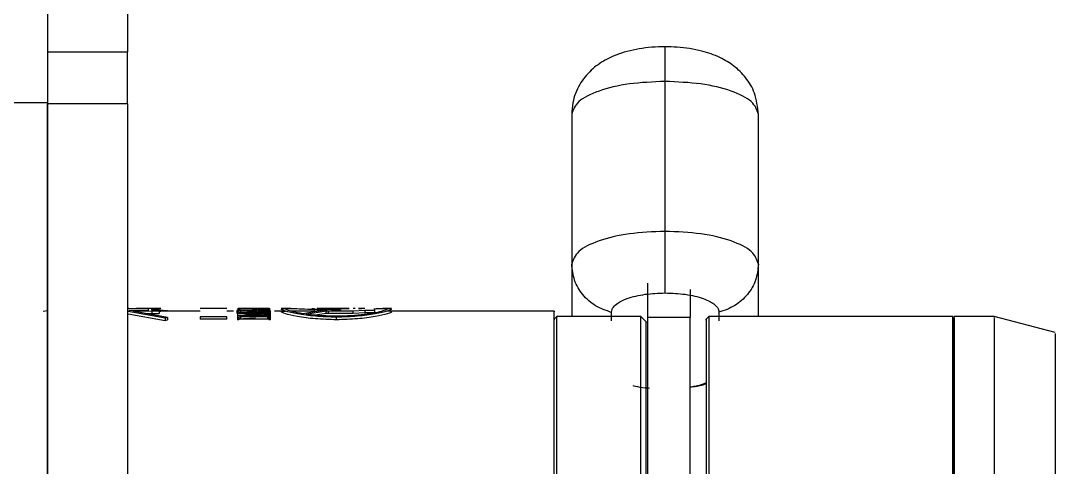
# Model space of a CAD drawing. Header units: millimetres. Extents: x 15 to 1192, y 5 to 836.
# Drawn here: x 229.83 to 268.64, y 167.9 to 184.64 of the extents above; entities that cross this region are included whole.
import ezdxf

# ---------------------------------------------------------------- set-up
doc = ezdxf.new("R2010")
doc.units = ezdxf.units.MM

msp = doc.modelspace()

# ---------------------------------------------------------------- linework, layer by layer
at = {"color": 7, "linetype": 'Continuous', "lineweight": 25}
for p, q in [((233.843, 265.531), (233.843, 183.477)), ((230.843, 256.164), (230.843, 183.477)), ((230.843, 183.477), (233.843, 183.477)), ((230.843, 183.477), (230.843, 181.531)), ((233.843, 181.531), (233.843, 183.477)), ((254.003, 176.743), (254.003, 182.363)), ((230.843, 181.557), (227.843, 181.557)), ((230.843, 161.557), (230.843, 181.531)), ((233.843, 181.531), (230.843, 181.531)), ((230.843, 181.531), (230.843, 141.557)), ((233.843, 181.531), (233.843, 141.557)), ((250.503, 181.138), (250.503, 175.518)), ((257.503, 175.518), (257.503, 181.138)), ((250.503, 175.518), (250.503, 173.557)), ((257.503, 173.557), (257.503, 175.518)), ((230.669, 173.757), (230.843, 173.772)), ((230.837, 173.828), (230.837, 173.824)), ((233.882, 173.857), (233.843, 173.857)), ((233.861, 173.75), (235.251, 173.498)), ((233.861, 173.651), (235.251, 173.401)), ((233.882, 173.851), (234.109, 173.855)), ((234.614, 173.775), (233.882, 173.767)), ((234.038, 173.753), (234.746, 173.764)), ((235.342, 173.519), (234.038, 173.753)), ((234.109, 173.855), (234.184, 173.855)), ((234.302, 173.857), (234.173, 173.857)), ((234.548, 173.661), (234.746, 173.664)), ((234.614, 173.85), (234.614, 173.775)), ((234.746, 173.796), (234.746, 173.851)), ((235.032, 173.796), (234.746, 173.796)), ((234.746, 173.767), (235.032, 173.767)), ((234.746, 173.764), (234.746, 173.767)), ((234.746, 173.764), (234.746, 173.664)), ((234.746, 173.667), (235.032, 173.667)), ((234.856, 173.816), (235.342, 173.782)), ((235.088, 173.857), (234.96, 173.857)), ((235.032, 173.767), (235.032, 173.796)), ((235.032, 173.767), (235.032, 173.667)), ((236.563, 173.757), (235.088, 173.757)), ((235.251, 173.498), (235.342, 173.519)), ((235.251, 173.498), (235.251, 173.401)), ((235.342, 173.519), (235.342, 173.422)), ((237.563, 173.857), (236.563, 173.857)), ((237.563, 173.545), (236.563, 173.545)), ((236.563, 173.545), (236.563, 173.447)), ((237.816, 173.757), (237.563, 173.757)), ((237.563, 173.447), (237.563, 173.545)), ((239.076, 173.803), (237.934, 173.774)), ((237.934, 173.774), (237.97, 173.761)), ((237.934, 173.774), (237.934, 173.675)), ((237.97, 173.661), (237.934, 173.675)), ((237.968, 173.82), (238.019, 173.82)), ((237.968, 173.703), (237.968, 173.661)), ((238.019, 173.703), (237.968, 173.703)), ((237.968, 173.661), (238.894, 173.621)), ((237.968, 173.661), (237.968, 173.563)), ((238.894, 173.618), (237.968, 173.577)), ((237.968, 173.577), (237.968, 173.526)), ((237.968, 173.526), (238.019, 173.526)), ((237.968, 173.526), (237.968, 173.429)), ((237.97, 173.761), (239.063, 173.723)), ((237.97, 173.761), (237.97, 173.661)), ((238.019, 173.823), (238.019, 173.82)), ((238.019, 173.703), (238.019, 173.698)), ((238.019, 173.533), (238.019, 173.526)), ((238.019, 173.526), (238.019, 173.429)), ((239.085, 173.686), (238.076, 173.686)), ((238.076, 173.549), (239.085, 173.549)), ((238.076, 173.549), (238.076, 173.452)), ((238.088, 173.764), (238.091, 173.765)), ((238.683, 173.744), (238.088, 173.764)), ((238.091, 173.765), (238.683, 173.782)), ((238.091, 173.666), (238.091, 173.765)), ((238.16, 173.665), (239.085, 173.665)), ((238.16, 173.665), (238.16, 173.663)), ((239.193, 173.618), (238.16, 173.663)), ((238.181, 173.564), (239.193, 173.61)), ((238.181, 173.564), (238.181, 173.561)), ((239.085, 173.561), (238.181, 173.561)), ((238.683, 173.782), (238.683, 173.744)), ((238.734, 173.782), (239.056, 173.79)), ((238.734, 173.782), (238.734, 173.743)), ((239.01, 173.733), (238.734, 173.743)), ((238.894, 173.621), (238.894, 173.618)), ((239.056, 173.79), (239.056, 173.691)), ((239.085, 173.665), (239.085, 173.567)), ((239.085, 173.549), (239.085, 173.452)), ((239.142, 173.82), (239.193, 173.82)), ((239.193, 173.813), (239.142, 173.813)), ((239.142, 173.785), (239.142, 173.782)), ((239.142, 173.782), (239.193, 173.782)), ((239.142, 173.745), (239.142, 173.742)), ((239.193, 173.745), (239.142, 173.745)), ((239.142, 173.711), (239.142, 173.708)), ((239.142, 173.708), (239.193, 173.708)), ((239.193, 173.703), (239.142, 173.703)), ((239.142, 173.703), (239.142, 173.698)), ((239.142, 173.654), (239.142, 173.647)), ((239.142, 173.647), (239.193, 173.647)), ((239.142, 173.647), (239.142, 173.549)), ((239.142, 173.583), (239.142, 173.577)), ((239.193, 173.583), (239.142, 173.583)), ((239.142, 173.532), (239.142, 173.526)), ((239.142, 173.526), (239.193, 173.526)), ((239.142, 173.526), (239.142, 173.429)), ((239.193, 173.782), (239.193, 173.683)), ((239.193, 173.708), (239.193, 173.609)), ((239.193, 173.703), (239.193, 173.647)), ((239.193, 173.647), (239.193, 173.549)), ((239.193, 173.618), (239.193, 173.61)), ((239.193, 173.61), (239.193, 173.512)), ((239.193, 173.583), (239.193, 173.526)), ((239.193, 173.526), (239.193, 173.429)), ((239.764, 173.757), (239.353, 173.757)), ((239.96, 173.857), (239.607, 173.857)), ((240.848, 173.757), (239.96, 173.757)), ((241.325, 173.798), (240.409, 173.658)), ((240.526, 173.64), (241.289, 173.769)), ((240.848, 173.825), (241.618, 173.825)), ((240.848, 173.725), (240.848, 173.825)), ((241.289, 173.67), (240.887, 173.602)), ((241.038, 173.844), (241.825, 173.844)), ((241.051, 173.798), (241.325, 173.798)), ((241.545, 173.819), (241.066, 173.819)), ((242.097, 173.852), (241.076, 173.852)), ((241.289, 173.67), (241.289, 173.769)), ((241.376, 173.766), (242.302, 173.767)), ((241.376, 173.667), (241.376, 173.766)), ((242.302, 173.668), (241.376, 173.667)), ((241.504, 173.857), (241.5, 173.857)), ((241.506, 173.795), (241.534, 173.798)), ((241.825, 173.795), (241.506, 173.795)), ((241.534, 173.798), (241.825, 173.798)), ((241.618, 173.825), (241.545, 173.819)), ((241.666, 173.854), (242.122, 173.854)), ((241.674, 173.431), (241.674, 173.528)), ((241.825, 173.839), (241.716, 173.839)), ((241.825, 173.844), (241.825, 173.839)), ((241.825, 173.798), (241.825, 173.795)), ((242.104, 173.857), (241.855, 173.857)), ((242.105, 173.852), (242.097, 173.852)), ((242.157, 173.853), (242.105, 173.852)), ((242.302, 173.767), (242.738, 173.794)), ((242.302, 173.668), (242.302, 173.767)), ((242.738, 173.694), (242.302, 173.668)), ((242.375, 173.857), (242.308, 173.857)), ((242.5, 173.856), (242.615, 173.854)), ((242.743, 173.853), (242.5, 173.856)), ((242.615, 173.857), (242.599, 173.857)), ((242.738, 173.794), (243.11, 173.794)), ((242.738, 173.794), (242.738, 173.694)), ((243.11, 173.694), (242.738, 173.694)), ((243.11, 173.794), (243.101, 173.853)), ((243.11, 173.694), (243.11, 173.794)), ((243.741, 173.857), (243.416, 173.857)), ((249.843, 173.757), (243.584, 173.757)), ((249.943, 173.557), (249.843, 173.457)), ((253.093, 173.557), (249.943, 173.557)), ((251.993, 173.706), (251.993, 173.719)), ((251.993, 173.385), (251.993, 173.706)), ((253.293, 173.357), (253.093, 173.557)), ((254.943, 173.513), (253.343, 173.513)), ((254.943, 173.513), (253.343, 173.513)), ((255.643, 173.557), (255.543, 173.457)), ((264.793, 173.557), (255.643, 173.557)), ((256.023, 173.721), (256.023, 173.709)), ((256.023, 173.709), (256.023, 173.387)), ((264.843, 173.507), (264.793, 173.557)), ((266.343, 173.557), (264.843, 173.557)), ((268.643, 172.957), (266.343, 173.557)), ((235.251, 173.401), (235.342, 173.422)), ((237.563, 173.447), (236.563, 173.447)), ((238.019, 173.429), (237.968, 173.429)), ((239.085, 173.452), (238.076, 173.452)), ((238.635, 173.487), (238.181, 173.466)), ((239.193, 173.429), (239.142, 173.429))]:
    msp.add_line(p, q, dxfattribs=at)
for points, knots in [([(254.003, 183.663), (253.838, 183.659), (253.346, 183.647), (252.569, 183.515), (251.819, 183.233), (251.211, 182.805), (250.768, 182.258), (250.534, 181.666), (250.512, 181.279), (250.503, 181.138)], [0, 0, 0, 0, 0.098638, 0.292494, 0.481542, 0.619401, 0.763695, 0.913938, 1, 1, 1, 1]), ([(257.503, 181.138), (257.474, 181.408), (257.421, 181.904), (257.053, 182.518), (256.596, 182.966), (256.037, 183.296), (255.336, 183.536), (254.627, 183.649), (254.153, 183.66), (254.003, 183.663)], [0, 0, 0, 0, 0.1639917, 0.3015656, 0.4304275, 0.5635268, 0.7181141, 0.9108173, 1, 1, 1, 1]), ([(251.993, 173.719), (252.007, 173.783), (252.032, 173.899), (252.234, 174.074), (252.524, 174.215), (252.893, 174.321), (253.361, 174.41), (253.75, 174.425), (254.003, 174.435)], [0, 0, 0, 0, 0.170367, 0.310932, 0.500466, 0.632483, 0.759988, 1, 1, 1, 1]), ([(254.003, 174.435), (254.263, 174.426), (254.657, 174.411), (255.125, 174.321), (255.516, 174.21), (255.813, 174.059), (255.993, 173.881), (256.013, 173.776), (256.023, 173.721)], [0, 0, 0, 0, 0.244756, 0.371098, 0.499586, 0.72026, 0.852949, 1, 1, 1, 1]), ([(254.943, 174.569), (254.943, 174.481), (254.943, 174.224), (254.943, 173.896), (254.943, 173.607), (254.943, 173.544), (254.943, 173.513)], [0, 0, 0, 0, 0.148102, 0.432068, 0.716034, 1, 1, 1, 1]), ([(254.943, 174.569), (254.943, 174.481), (254.943, 174.224), (254.943, 173.896), (254.943, 173.607), (254.943, 173.544), (254.943, 173.513)], [0, 0, 0, 0, 0.148102, 0.432068, 0.716034, 1, 1, 1, 1]), ([(234.184, 173.855), (234.176, 173.855), (234.162, 173.856), (234.17, 173.857), (234.2, 173.856), (234.253, 173.855), (234.324, 173.853), (234.411, 173.852), (234.509, 173.851), (234.579, 173.85), (234.614, 173.85)], [0, 0, 0, 0, 0.1262259, 0.250798, 0.3761514, 0.5013374, 0.6263099, 0.7510524, 0.874698, 1, 1, 1, 1]), ([(234.631, 173.853), (234.586, 173.854), (234.496, 173.854), (234.382, 173.855), (234.306, 173.857), (234.277, 173.857), (234.301, 173.855), (234.314, 173.855)], [0, 0, 0, 0, 0.198966, 0.398603, 0.59878, 0.799384, 1, 1, 1, 1]), ([(234.96, 173.856), (234.957, 173.856), (234.948, 173.857), (234.878, 173.855), (234.766, 173.854), (234.676, 173.854), (234.631, 173.853)], [0, 0, 0, 0, 0.1344886, 0.4238023, 0.7124743, 1, 1, 1, 1]), ([(234.746, 173.851), (234.777, 173.851), (234.839, 173.852), (234.922, 173.853), (234.992, 173.854), (235.045, 173.856), (235.078, 173.857), (235.085, 173.856), (235.088, 173.856)], [0, 0, 0, 0, 0.180336, 0.358928, 0.537097, 0.716405, 0.896195, 1, 1, 1, 1]), ([(235.032, 173.755), (235.036, 173.756), (235.057, 173.756), (235.078, 173.757), (235.085, 173.756), (235.088, 173.756)], [0, 0, 0, 0, 0.107535, 0.673552, 1, 1, 1, 1]), ([(238.555, 173.856), (238.483, 173.856), (238.373, 173.856), (238.234, 173.855), (238.139, 173.854), (238.062, 173.852), (238.006, 173.85), (237.973, 173.846), (237.97, 173.842), (237.968, 173.84)], [0, 0, 0, 0, 0.249171, 0.380625, 0.498726, 0.623175, 0.747417, 0.870468, 1, 1, 1, 1]), ([(238.019, 173.857), (238.02, 173.857), (238.02, 173.857), (238.025, 173.856), (238.03, 173.856), (238.038, 173.856), (238.053, 173.856), (238.066, 173.856), (238.076, 173.856)], [0, 0, 0, 0, 0.290072, 0.404257, 0.501718, 0.607961, 0.721823, 1, 1, 1, 1]), ([(238.019, 173.84), (238.021, 173.842), (238.026, 173.845), (238.064, 173.848), (238.125, 173.851), (238.287, 173.853), (238.445, 173.853), (238.57, 173.853)], [0, 0, 0, 0, 0.132274, 0.251062, 0.373112, 0.502083, 1, 1, 1, 1]), ([(238.076, 173.835), (238.07, 173.835), (238.059, 173.835), (238.045, 173.835), (238.035, 173.836), (238.021, 173.838), (238.02, 173.839), (238.019, 173.84)], [0, 0, 0, 0, 0.13875, 0.249372, 0.364938, 0.499215, 1, 1, 1, 1]), ([(238.019, 173.823), (238.02, 173.823), (238.02, 173.824), (238.026, 173.826), (238.031, 173.826), (238.039, 173.827), (238.054, 173.827), (238.066, 173.827), (238.076, 173.827)], [0, 0, 0, 0, 0.292623, 0.407274, 0.505889, 0.606675, 0.719016, 1, 1, 1, 1]), ([(238.076, 173.686), (238.067, 173.686), (238.055, 173.686), (238.042, 173.688), (238.031, 173.69), (238.021, 173.693), (238.02, 173.696), (238.019, 173.698)], [0, 0, 0, 0, 0.243292, 0.353477, 0.463154, 0.702737, 1, 1, 1, 1]), ([(238.019, 173.533), (238.019, 173.536), (238.02, 173.54), (238.027, 173.544), (238.037, 173.547), (238.052, 173.549), (238.066, 173.549), (238.076, 173.549)], [0, 0, 0, 0, 0.292688, 0.502391, 0.608765, 0.722175, 1, 1, 1, 1]), ([(239.193, 173.839), (239.187, 173.843), (239.177, 173.849), (239.093, 173.853), (238.975, 173.855), (238.786, 173.856), (238.632, 173.856), (238.555, 173.856)], [0, 0, 0, 0, 0.250412, 0.375461, 0.501029, 0.750048, 1, 1, 1, 1]), ([(238.57, 173.853), (238.634, 173.853), (238.762, 173.853), (238.922, 173.852), (239.032, 173.85), (239.094, 173.848), (239.135, 173.844), (239.14, 173.841), (239.142, 173.839)], [0, 0, 0, 0, 0.24986, 0.499104, 0.622599, 0.748947, 0.874372, 1, 1, 1, 1]), ([(239.142, 173.742), (239.141, 173.741), (239.14, 173.739), (239.134, 173.737), (239.126, 173.735), (239.115, 173.734), (239.093, 173.732), (239.055, 173.732), (239.026, 173.733), (239.01, 173.733)], [0, 0, 0, 0, 0.144745, 0.251021, 0.310682, 0.370722, 0.501147, 0.714633, 1, 1, 1, 1]), ([(239.056, 173.79), (239.068, 173.791), (239.084, 173.791), (239.106, 173.791), (239.117, 173.791), (239.125, 173.791), (239.132, 173.79), (239.141, 173.788), (239.142, 173.786), (239.142, 173.785)], [0, 0, 0, 0, 0.294349, 0.40565, 0.498421, 0.558544, 0.618412, 0.748954, 1, 1, 1, 1]), ([(239.063, 173.723), (239.075, 173.723), (239.095, 173.722), (239.117, 173.72), (239.129, 173.718), (239.139, 173.715), (239.141, 173.713), (239.142, 173.711)], [0, 0, 0, 0, 0.285911, 0.498307, 0.617413, 0.737532, 1, 1, 1, 1]), ([(239.142, 173.811), (239.141, 173.81), (239.139, 173.808), (239.126, 173.806), (239.104, 173.804), (239.086, 173.804), (239.076, 173.803)], [0, 0, 0, 0, 0.269777, 0.500455, 0.718386, 1, 1, 1, 1]), ([(239.085, 173.856), (239.094, 173.856), (239.107, 173.856), (239.122, 173.856), (239.13, 173.856), (239.135, 173.856), (239.141, 173.857), (239.141, 173.857), (239.142, 173.857)], [0, 0, 0, 0, 0.28069, 0.394689, 0.498487, 0.595574, 0.709012, 1, 1, 1, 1]), ([(239.142, 173.839), (239.141, 173.839), (239.14, 173.838), (239.133, 173.837), (239.122, 173.836), (239.112, 173.835), (239.099, 173.835), (239.09, 173.835), (239.085, 173.835)], [0, 0, 0, 0, 0.2735804, 0.5118307, 0.6312915, 0.7471375, 0.8675859, 1, 1, 1, 1]), ([(239.085, 173.827), (239.094, 173.827), (239.107, 173.827), (239.121, 173.827), (239.129, 173.826), (239.135, 173.826), (239.141, 173.825), (239.141, 173.824), (239.142, 173.823)], [0, 0, 0, 0, 0.285029, 0.397928, 0.497226, 0.597273, 0.711397, 1, 1, 1, 1]), ([(239.142, 173.698), (239.141, 173.696), (239.14, 173.693), (239.13, 173.69), (239.119, 173.688), (239.106, 173.686), (239.094, 173.686), (239.085, 173.686)], [0, 0, 0, 0, 0.297583, 0.537225, 0.646842, 0.756929, 1, 1, 1, 1]), ([(239.085, 173.665), (239.095, 173.665), (239.108, 173.665), (239.123, 173.664), (239.131, 173.662), (239.136, 173.661), (239.141, 173.658), (239.141, 173.655), (239.142, 173.654)], [0, 0, 0, 0, 0.2774841, 0.3915325, 0.4983382, 0.5956602, 0.709779, 1, 1, 1, 1]), ([(239.142, 173.577), (239.141, 173.575), (239.14, 173.571), (239.131, 173.566), (239.119, 173.563), (239.11, 173.562), (239.098, 173.561), (239.09, 173.561), (239.085, 173.561)], [0, 0, 0, 0, 0.307565, 0.551207, 0.659769, 0.766731, 0.878304, 1, 1, 1, 1]), ([(239.085, 173.549), (239.091, 173.549), (239.101, 173.549), (239.114, 173.548), (239.125, 173.547), (239.135, 173.544), (239.141, 173.539), (239.141, 173.535), (239.142, 173.532)], [0, 0, 0, 0, 0.146012, 0.272343, 0.386375, 0.497959, 0.708225, 1, 1, 1, 1]), ([(241.674, 173.528), (241.404, 173.535), (241.003, 173.546), (240.521, 173.601), (240.107, 173.669), (239.721, 173.762), (239.546, 173.843), (239.692, 173.852), (239.764, 173.856)], [0, 0, 0, 0, 0.200195, 0.297976, 0.401844, 0.602986, 0.804686, 1, 1, 1, 1]), ([(241.674, 173.431), (241.404, 173.438), (241.003, 173.449), (240.521, 173.503), (240.107, 173.57), (239.721, 173.662), (239.546, 173.744), (239.692, 173.752), (239.764, 173.756)], [0, 0, 0, 0, 0.201102, 0.299178, 0.403207, 0.604185, 0.805276, 1, 1, 1, 1]), ([(240.409, 173.658), (240.279, 173.682), (240.018, 173.731), (239.808, 173.799), (239.756, 173.844), (239.879, 173.86), (240.164, 173.852), (240.533, 173.832), (240.83, 173.821), (240.951, 173.817)], [0, 0, 0, 0, 0.149371, 0.299049, 0.448886, 0.598679, 0.74824, 0.89746, 1, 1, 1, 1]), ([(241.674, 173.562), (241.467, 173.566), (241.053, 173.574), (240.702, 173.618), (240.526, 173.64)], [0, 0, 0, 0, 0.499615, 1, 1, 1, 1]), ([(240.855, 173.839), (240.84, 173.839), (240.812, 173.839), (240.777, 173.838), (240.754, 173.835), (240.747, 173.833), (240.752, 173.83), (240.769, 173.828), (240.788, 173.826), (240.806, 173.826), (240.826, 173.825), (240.841, 173.825), (240.848, 173.825)], [0, 0, 0, 0, 0.131369, 0.249124, 0.371977, 0.499597, 0.627309, 0.750432, 0.813977, 0.874509, 0.935409, 1, 1, 1, 1]), ([(240.848, 173.725), (240.841, 173.725), (240.826, 173.725), (240.806, 173.726), (240.788, 173.727), (240.769, 173.728), (240.752, 173.73), (240.747, 173.733), (240.754, 173.736), (240.777, 173.738), (240.812, 173.739), (240.84, 173.739), (240.855, 173.74)], [0, 0, 0, 0, 0.065313, 0.126612, 0.187084, 0.25004, 0.372922, 0.500234, 0.627421, 0.750157, 0.868105, 1, 1, 1, 1]), ([(241.066, 173.819), (241.047, 173.818), (241.012, 173.818), (240.969, 173.817), (240.941, 173.815), (240.922, 173.814), (240.911, 173.812), (240.907, 173.809), (240.908, 173.807), (240.916, 173.805), (240.931, 173.803), (240.956, 173.8), (240.997, 173.798), (241.032, 173.798), (241.051, 173.798)], [0, 0, 0, 0, 0.1350491, 0.2489752, 0.3167825, 0.3784839, 0.438076, 0.499965, 0.5626826, 0.6228449, 0.6845133, 0.7514758, 0.8685945, 1, 1, 1, 1]), ([(240.951, 173.849), (240.949, 173.849), (240.945, 173.848), (240.954, 173.846), (240.97, 173.845), (240.996, 173.844), (241.02, 173.844), (241.038, 173.844)], [0, 0, 0, 0, 0.281156, 0.50168, 0.614862, 0.730731, 1, 1, 1, 1]), ([(241.076, 173.852), (241.061, 173.852), (241.032, 173.852), (240.994, 173.851), (240.965, 173.85), (240.956, 173.85), (240.951, 173.849)], [0, 0, 0, 0, 0.293426, 0.54272, 0.769054, 1, 1, 1, 1]), ([(241.289, 173.769), (241.302, 173.768), (241.328, 173.766), (241.359, 173.766), (241.376, 173.766)], [0, 0, 0, 0, 0.4690156, 1, 1, 1, 1]), ([(241.376, 173.667), (241.359, 173.667), (241.328, 173.667), (241.302, 173.669), (241.289, 173.67)], [0, 0, 0, 0, 0.5325242, 1, 1, 1, 1]), ([(241.515, 173.857), (241.504, 173.857), (241.484, 173.857), (241.462, 173.857), (241.45, 173.857), (241.44, 173.857), (241.433, 173.856), (241.437, 173.856), (241.456, 173.856), (241.466, 173.855)], [0, 0, 0, 0, 0.140987, 0.258721, 0.314596, 0.371753, 0.498952, 0.73811, 1, 1, 1, 1]), ([(241.466, 173.855), (241.478, 173.855), (241.503, 173.855), (241.573, 173.854), (241.629, 173.854), (241.666, 173.854)], [0, 0, 0, 0, 0.246974, 0.500293, 1, 1, 1, 1]), ([(243.088, 173.845), (243.201, 173.85), (243.425, 173.86), (243.585, 173.852), (243.596, 173.818), (243.445, 173.761), (243.149, 173.691), (242.731, 173.623), (242.226, 173.572), (241.858, 173.566), (241.674, 173.562)], [0, 0, 0, 0, 0.12508, 0.250383, 0.375775, 0.501095, 0.626205, 0.751032, 0.875595, 1, 1, 1, 1]), ([(243.584, 173.856), (243.656, 173.852), (243.801, 173.843), (243.627, 173.762), (243.241, 173.669), (242.827, 173.601), (242.345, 173.546), (241.944, 173.535), (241.674, 173.528)], [0, 0, 0, 0, 0.195335, 0.39703, 0.598167, 0.702058, 0.799811, 1, 1, 1, 1]), ([(243.736, 173.733), (243.736, 173.733), (243.788, 173.725), (243.606, 173.659), (243.243, 173.571), (242.827, 173.503), (242.345, 173.449), (241.944, 173.438), (241.674, 173.431)], [0, 0, 0, 0, 0.000061, 0.249763, 0.499324, 0.628513, 0.750285, 1, 1, 1, 1]), ([(242.122, 173.854), (242.127, 173.854), (242.134, 173.854), (242.142, 173.854), (242.149, 173.854), (242.155, 173.854), (242.156, 173.853), (242.157, 173.853)], [0, 0, 0, 0, 0.245056, 0.356766, 0.467755, 0.707511, 1, 1, 1, 1]), ([(249.843, 150.129), (249.843, 150.451), (249.843, 151.096), (249.843, 152.582), (249.843, 154.382), (249.843, 156.465), (249.843, 158.742), (249.843, 161.128), (249.843, 163.53), (249.843, 165.857), (249.843, 168.018), (249.843, 169.931), (249.843, 171.52), (249.843, 172.737), (249.843, 173.482), (249.843, 173.805), (249.843, 173.733), (249.843, 173.722)], [0, 0, 0, 0, 0.070535, 0.14107, 0.211604, 0.282139, 0.352674, 0.423209, 0.493744, 0.564279, 0.634813, 0.705348, 0.775883, 0.846418, 0.916953, 0.987487, 1, 1, 1, 1]), ([(249.943, 156.58), (249.943, 157.314), (249.943, 158.78), (249.943, 161.138), (249.943, 163.497), (249.943, 165.787), (249.943, 167.912), (249.943, 169.794), (249.943, 171.356), (249.943, 172.554), (249.943, 173.286), (249.943, 173.604), (249.943, 173.534), (249.943, 173.523)], [0, 0, 0, 0, 0.098257, 0.196514, 0.294771, 0.393028, 0.491285, 0.589542, 0.687799, 0.786056, 0.884313, 0.98257, 1, 1, 1, 1]), ([(253.093, 156.58), (253.093, 157.314), (253.093, 158.78), (253.093, 161.138), (253.093, 163.497), (253.093, 165.787), (253.093, 167.912), (253.093, 169.794), (253.093, 171.356), (253.093, 172.554), (253.093, 173.286), (253.093, 173.604), (253.093, 173.534), (253.093, 173.523)], [0, 0, 0, 0, 0.098257, 0.196514, 0.294771, 0.393028, 0.491285, 0.589542, 0.687799, 0.786056, 0.884313, 0.98257, 1, 1, 1, 1]), ([(255.643, 173.519), (255.643, 173.531), (255.643, 173.6), (255.643, 173.274), (255.643, 172.529), (255.643, 171.323), (255.643, 169.749), (255.643, 167.869), (255.643, 166.426), (255.643, 165.705)], [0, 0, 0, 0, 0.032591, 0.193826, 0.355061, 0.516295, 0.67753, 0.838765, 1, 1, 1, 1]), ([(264.793, 165.705), (264.793, 166.426), (264.793, 167.869), (264.793, 169.749), (264.793, 171.323), (264.793, 172.529), (264.793, 173.274), (264.793, 173.6), (264.793, 173.531), (264.793, 173.519)], [0, 0, 0, 0, 0.161235, 0.32247, 0.483705, 0.644939, 0.806174, 0.967409, 1, 1, 1, 1]), ([(264.843, 165.687), (264.843, 166.406), (264.843, 167.843), (264.843, 169.715), (264.843, 171.282), (264.843, 172.483), (264.843, 173.225), (264.843, 173.55), (264.843, 173.481), (264.843, 173.469)], [0, 0, 0, 0, 0.161235, 0.32247, 0.483705, 0.644939, 0.806174, 0.967409, 1, 1, 1, 1]), ([(264.843, 173.517), (264.843, 173.506), (264.843, 173.479), (264.843, 172.893), (264.843, 171.879), (264.843, 170.45), (264.843, 168.698), (264.843, 167.311), (264.843, 166.618)], [0, 0, 0, 0, 0.135365, 0.308292, 0.481219, 0.654146, 0.827073, 1, 1, 1, 1]), ([(266.343, 173.517), (266.343, 173.506), (266.343, 173.479), (266.343, 172.893), (266.343, 171.879), (266.343, 170.45), (266.343, 168.698), (266.343, 167.311), (266.343, 166.618)], [0, 0, 0, 0, 0.1353654, 0.3082923, 0.4812192, 0.6541462, 0.8270731, 1, 1, 1, 1]), ([(238.076, 173.452), (238.066, 173.452), (238.052, 173.451), (238.037, 173.449), (238.027, 173.447), (238.02, 173.442), (238.019, 173.438), (238.019, 173.436)], [0, 0, 0, 0, 0.278922, 0.392643, 0.4991, 0.708146, 1, 1, 1, 1]), ([(239.142, 173.435), (239.141, 173.437), (239.141, 173.441), (239.135, 173.446), (239.125, 173.449), (239.114, 173.451), (239.101, 173.452), (239.091, 173.452), (239.085, 173.452)], [0, 0, 0, 0, 0.290793, 0.500674, 0.611811, 0.725982, 0.852964, 1, 1, 1, 1]), ([(249.843, 172.98), (249.843, 173.035), (249.843, 173.351), (249.843, 173.501), (249.843, 173.433), (249.843, 173.423)], [0, 0, 0, 0, 0.152419, 0.872296, 1, 1, 1, 1]), ([(253.293, 156.663), (253.293, 157.384), (253.293, 158.826), (253.293, 161.145), (253.293, 163.465), (253.293, 165.716), (253.293, 167.806), (253.293, 169.657), (253.293, 171.193), (253.293, 172.37), (253.293, 173.091), (253.293, 173.403), (253.293, 173.334), (253.293, 173.323)], [0, 0, 0, 0, 0.098257, 0.196514, 0.294771, 0.393028, 0.491285, 0.589542, 0.687799, 0.786056, 0.884313, 0.98257, 1, 1, 1, 1]), ([(255.543, 173.42), (255.543, 173.431), (255.543, 173.499), (255.543, 173.176), (255.543, 172.437), (255.543, 171.241), (255.543, 169.681), (255.543, 167.816), (255.543, 166.385), (255.543, 165.67)], [0, 0, 0, 0, 0.032591, 0.193826, 0.355061, 0.516295, 0.67753, 0.838765, 1, 1, 1, 1]), ([(268.643, 172.919), (268.643, 172.908), (268.643, 172.883), (268.643, 172.326), (268.643, 171.363), (268.643, 170.006), (268.643, 168.341), (268.643, 167.024), (268.643, 166.365)], [0, 0, 0, 0, 0.135365, 0.308292, 0.481219, 0.654146, 0.827073, 1, 1, 1, 1]), ([(253.421, 170.858), (253.365, 170.861), (253.177, 170.87), (252.968, 170.91), (252.834, 170.947), (252.801, 170.956)], [0, 0, 0, 0, 0.2429009, 0.8175591, 1, 1, 1, 1]), ([(255.543, 171.067), (255.508, 171.049), (255.398, 170.994), (255.181, 170.94), (255.001, 170.91), (254.943, 170.901)], [0, 0, 0, 0, 0.239899, 0.754151, 1, 1, 1, 1]), ([(254.943, 170.915), (255.111, 170.93), (255.324, 170.948), (255.505, 171.025), (255.543, 171.041)], [0, 0, 0, 0, 0.79357, 1, 1, 1, 1])]:
    msp.add_open_spline(points, degree=3, knots=knots, dxfattribs=at)
for points in [[(254.003, 182.363), (254.003, 182.558), (254.003, 182.948), (254.003, 183.376), (254.003, 183.647), (254.003, 183.654), (254.003, 183.657)], [(254.003, 182.363), (253.545, 182.345), (252.628, 182.308), (251.471, 182.025), (250.661, 181.62), (250.556, 181.298), (250.503, 181.138)], [(257.503, 181.138), (257.451, 181.298), (257.346, 181.62), (256.536, 182.025), (255.379, 182.308), (254.462, 182.345), (254.003, 182.363)], [(254.003, 176.743), (253.545, 176.725), (252.628, 176.688), (251.471, 176.405), (250.661, 176), (250.556, 175.678), (250.503, 175.518)], [(257.503, 175.518), (257.451, 175.678), (257.346, 176), (256.536, 176.405), (255.379, 176.688), (254.462, 176.725), (254.003, 176.743)], [(254.003, 174.435), (254.003, 174.58), (254.003, 174.869), (254.003, 175.466), (254.003, 176.117), (254.003, 176.535), (254.003, 176.743)], [(251.993, 173.706), (251.786, 173.778), (251.374, 173.92), (250.893, 174.356), (250.566, 174.902), (250.524, 175.313), (250.503, 175.518)], [(257.503, 175.518), (257.483, 175.313), (257.441, 174.905), (257.116, 174.36), (256.639, 173.924), (256.228, 173.78), (256.023, 173.709)], [(253.343, 174.805), (253.343, 174.635), (253.343, 174.293), (253.343, 173.894), (253.343, 173.607), (253.343, 173.544), (253.343, 173.513)], [(253.343, 174.805), (253.343, 174.635), (253.343, 174.293), (253.343, 173.894), (253.343, 173.607), (253.343, 173.544), (253.343, 173.513)], [(253.343, 173.513), (253.343, 173.394), (253.343, 173.155), (253.343, 172.168), (253.343, 170.767), (253.343, 168.966), (253.343, 166.851), (253.343, 164.513), (253.343, 162.044), (253.343, 160.399), (253.343, 159.576)], [(253.343, 173.513), (253.343, 173.394), (253.343, 173.155), (253.343, 172.168), (253.343, 170.767), (253.343, 168.966), (253.343, 166.851), (253.343, 164.513), (253.343, 162.044), (253.343, 160.399), (253.343, 159.576)], [(254.943, 159.576), (254.943, 160.399), (254.943, 162.044), (254.943, 164.513), (254.943, 166.851), (254.943, 168.966), (254.943, 170.767), (254.943, 172.168), (254.943, 173.155), (254.943, 173.394), (254.943, 173.513)], [(254.943, 159.576), (254.943, 160.399), (254.943, 162.044), (254.943, 164.513), (254.943, 166.851), (254.943, 168.966), (254.943, 170.767), (254.943, 172.168), (254.943, 173.155), (254.943, 173.394), (254.943, 173.513)]]:
    msp.add_open_spline(points, degree=3, dxfattribs=at)

doc.saveas('drawing.dxf')
